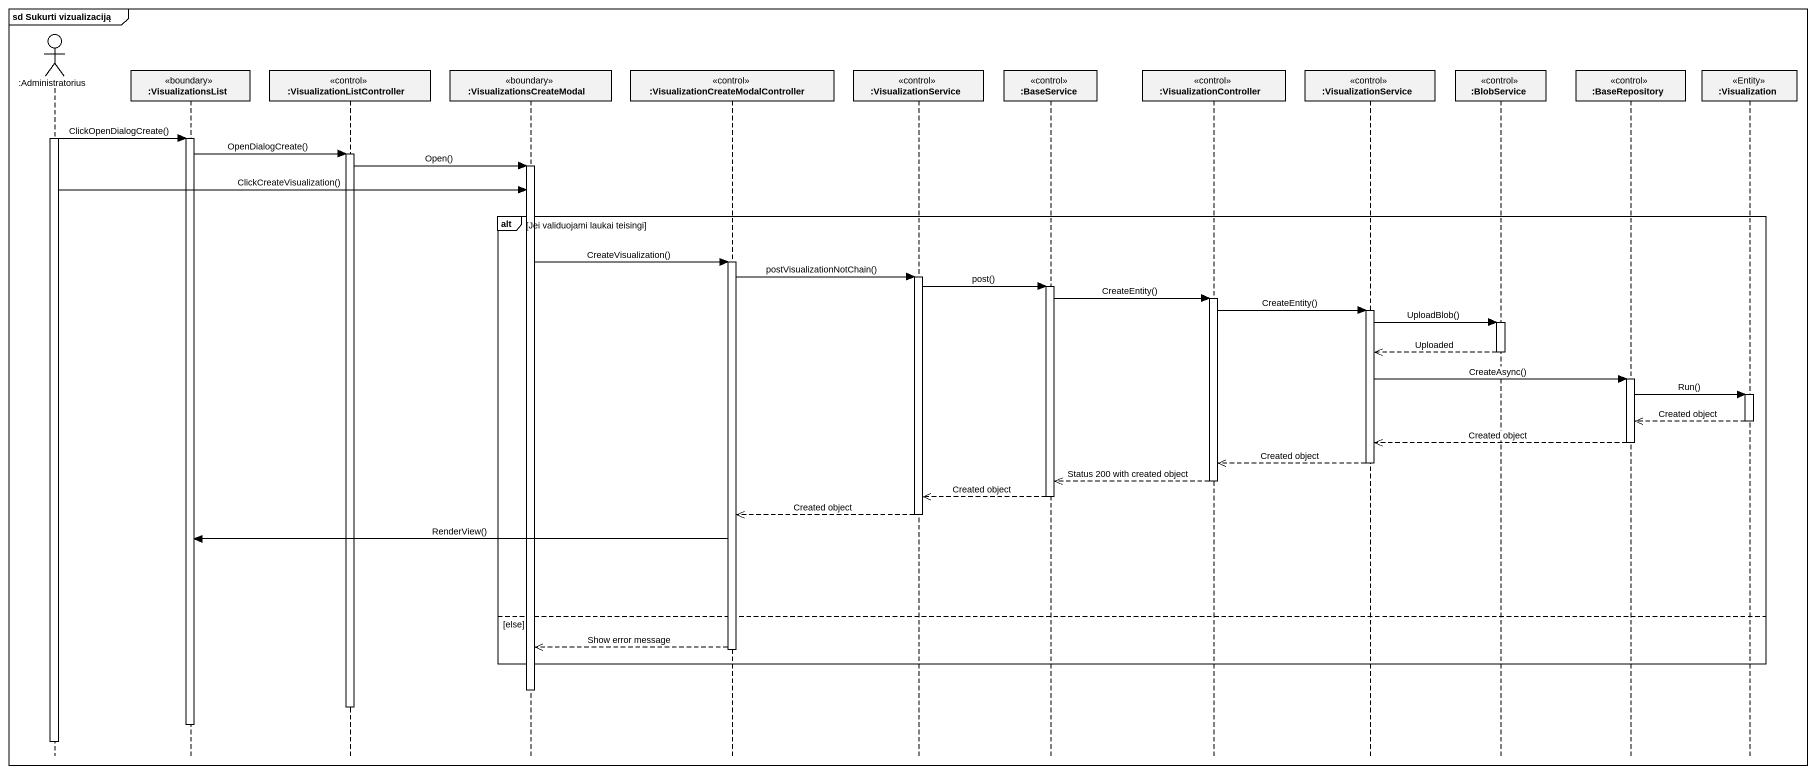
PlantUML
@startuml
mainframe sd Sukurti vizualizaciją
hide footbox
actor ":Administratorius" as Administratorius
participant ":VisualizationsList" as VisualizationsList <<boundary>>
participant ":VisualizationListController" as VisualizationListController <<control>>
participant ":VisualizationsCreateModal" as VisualizationsCreateModal <<boundary>>
participant ":VisualizationCreateModalController" as VisualizationCreateModalCont <<control>>
participant ":VisualizationService" as VisualizationService <<control>>
participant ":BaseService" as BaseService <<control>>
participant ":VisualizationController" as VisualizationController <<control>>
participant ":VisualizationService" as VisualizationService_2 <<control>>
participant ":BlobService" as BlobService <<control>>
participant ":BaseRepository" as BaseRepository <<control>>
participant ":Visualization" as Visualization <<Entity>>

activate Administratorius
Administratorius -> VisualizationsList : ClickOpenDialogCreate()
activate VisualizationsList
VisualizationsList -> VisualizationListController : OpenDialogCreate()
activate VisualizationListController
VisualizationListController -> VisualizationsCreateModal : Open()
activate VisualizationsCreateModal
Administratorius -> VisualizationsCreateModal : ClickCreateVisualization()
alt Jei validuojami laukai teisingi
  VisualizationsCreateModal -> VisualizationCreateModalCont : CreateVisualization()
  activate VisualizationCreateModalCont
  VisualizationCreateModalCont -> VisualizationService : postVisualizationNotChain()
  activate VisualizationService
  VisualizationService -> BaseService : post()
  activate BaseService
  BaseService -> VisualizationController : CreateEntity()
  activate VisualizationController
  VisualizationController -> VisualizationService_2 : CreateEntity()
  activate VisualizationService_2
  VisualizationService_2 -> BlobService : UploadBlob()
  activate BlobService
  BlobService -->> VisualizationService_2 : Uploaded
  deactivate BlobService
  VisualizationService_2 -> BaseRepository : CreateAsync()
  activate BaseRepository
  BaseRepository -> Visualization : Run()
  activate Visualization
  Visualization -->> BaseRepository : Created object
  deactivate Visualization
  BaseRepository -->> VisualizationService_2 : Created object
  deactivate BaseRepository
  VisualizationService_2 -->> VisualizationController : Created object
  deactivate VisualizationService_2
  VisualizationController -->> BaseService : Status 200 with created object
  deactivate VisualizationController
  BaseService -->> VisualizationService : Created object
  deactivate BaseService
  VisualizationService -->> VisualizationCreateModalCont : Created object
  deactivate VisualizationService
  VisualizationCreateModalCont -> VisualizationsList : RenderView()
else else
  VisualizationCreateModalCont -->> VisualizationsCreateModal : Show error message
  deactivate VisualizationCreateModalCont
end
deactivate VisualizationsCreateModal
deactivate VisualizationListController
deactivate VisualizationsList
deactivate Administratorius
@enduml
